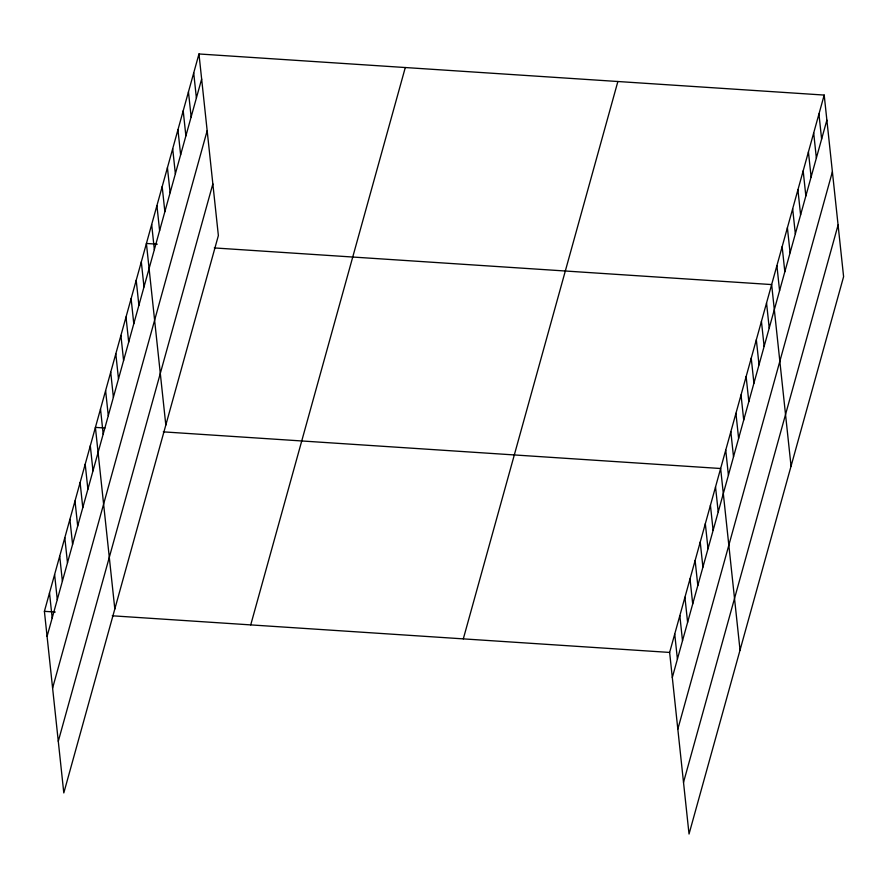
<?xml version="1.0" encoding="UTF-8"?>
<svg xmlns="http://www.w3.org/2000/svg" width="888" height="888" viewBox="0 0 888 888"><rect width="100%" height="100%" fill="white"/><g stroke="black" fill="none" stroke-linecap="round" stroke-linejoin="round"><path stroke-width="1.33" d="M198.968 53.968L218.37 235.564L63.803 792.929L44.4 611.333L198.968 53.968L824.197 95.072L843.6 276.668L689.033 834.032L669.63 652.436L824.197 95.072M47.075 636.407L201.643 79.054M52.603 688.067L207.17 130.703M58.286 741.28L212.854 183.916M250.727 624.897L405.294 67.532M463.303 638.872L617.87 81.507M672.305 677.522L826.872 120.158M677.822 729.17L832.389 171.806M683.516 782.384L838.083 225.019M157.276 244.189L146.409 243.467L165.823 425.075M214.286 247.93L771.639 284.571L791.053 466.178M104.906 428.027L95.405 427.394L114.818 609.002M163.281 431.857L720.634 468.509L740.037 650.105M44.4 611.333L55.256 612.043M112.265 615.795L669.63 652.436M818.936 114.019L821.622 139.105M813.686 132.967L816.361 158.053M808.424 151.926L811.11 177.001M803.174 170.873L805.849 195.959M797.912 189.821L800.599 214.907M792.662 208.769L795.337 233.855M787.401 227.728L790.087 252.803M782.15 246.675L784.826 271.761M776.9 265.623L779.575 290.709M766.544 302.963L769.219 328.049M761.438 321.356L764.124 346.442M756.343 339.749L759.018 364.835M751.237 358.142L753.923 383.228M746.131 376.534L748.817 401.62M741.036 394.938L743.711 420.013M735.93 413.331L738.616 438.406M730.835 431.723L733.51 456.798M725.729 450.116L728.415 475.191M715.528 486.901L718.214 511.976M710.433 505.294L713.108 530.369M705.327 523.687L708.014 548.762M700.232 542.08L702.908 567.154M695.126 560.472L697.813 585.547M690.032 578.865L692.707 603.94M684.926 597.258L687.612 622.344M679.831 615.65L682.506 640.736M674.725 634.043L677.411 659.129M193.706 72.916L196.392 98.002M188.456 91.864L191.142 116.95M183.206 110.822L185.881 135.897M177.944 129.77L180.63 154.845M172.694 148.718L175.369 173.804M167.432 167.666L170.119 192.752M162.182 186.613L164.857 211.699M156.921 205.572L159.607 230.647M151.67 224.52L154.346 249.606M141.314 261.86L143.989 286.946M136.208 280.253L138.894 305.339M131.113 298.646L133.788 323.731M126.007 317.038L128.693 342.124M120.912 335.431L123.587 360.517M115.806 353.824L118.493 378.91M110.711 372.216L113.387 397.302M105.605 390.609L108.292 415.695M100.511 409.002L103.186 434.088M90.31 445.787L92.985 470.873M85.204 464.191L87.89 489.266M80.109 482.584L82.784 507.659M75.003 500.976L77.689 526.051M69.908 519.369L72.583 544.444M64.802 537.762L67.488 562.837M59.707 556.154L62.382 581.229M54.601 574.547L57.287 599.622M49.506 592.94L52.181 618.015"/></g></svg>
